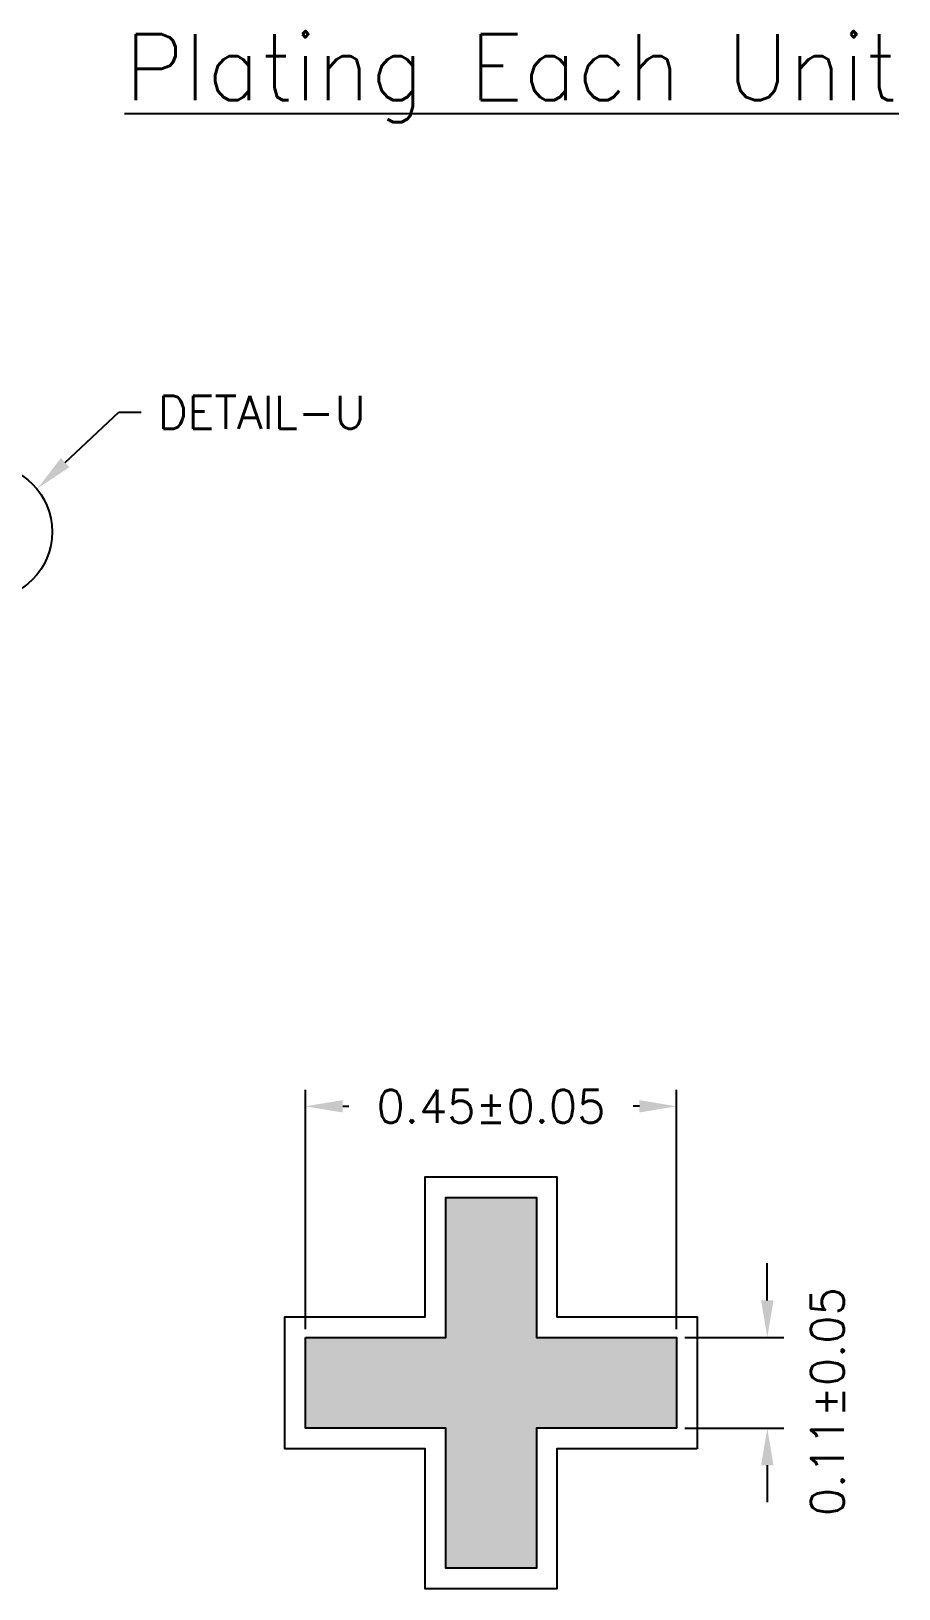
# Model space of a CAD drawing. Extents: x -48 to 208, y -118 to 47.
# Drawn here: x 36.6 to 89.3, y -47.8 to 46.7 of the extents above; entities that cross this region are included whole.
import ezdxf

# ---------------------------------------------------------------- set-up
doc = ezdxf.new("R2010")
doc.units = 0
doc.header["$LTSCALE"] = 5
doc.header["$MEASUREMENT"] = 0
doc.layers.get('0').update_dxf_attribs({"linetype": 'CONTINUOUS'})
doc.layers.get('DEFPOINTS').update_dxf_attribs({"linetype": 'CONTINUOUS'})
doc.layers.add('DIM', color=3, linetype='CONTINUOUS')
doc.layers.add('SECTION', color=6, linetype='CONTINUOUS')
doc.styles.add('ROMANS', font='romans.shx', dxfattribs={"height": 2})
doc.dimstyles.new('DETAIL-Z', dxfattribs={"dimscale": 25, "dimtxt": 0.08, "dimasz": 0.09, "dimexe": 0.04, "dimexo": 0.02, "dimgap": 0.04, "dimtad": 0, "dimdec": 3, "dimlfac": 0.02, "dimzin": 0, "dimdsep": 46, "dimtxsty": 'ROMANS', "dimcen": 0.04, "dimadec": 0, "dimazin": 0, "dimtfac": 1, "dimtdec": 3, "dimtofl": 0, "dimtmove": 2, "dimatfit": 3, "dimfxl": 1, "dimtolj": 1, "dimtzin": 0, "dimarcsym": 0})

# ---------------------------------------------------------------- blocks, each defined once
blk = doc.blocks.new('*D18')
at = {"layer": 'DEFPOINTS', "color": 0, "transparency": 16777216}
for p in [(270.485, 411.68), (275.998, 411.68), (270.485, 406.18)]:
    blk.add_point(p, dxfattribs=at)
at = {"layer": 'DIM', "color": 0, "lineweight": -2, "transparency": 16777216}
for p, q in [((275.998, 413.93), (275.998, 416.18)), ((270.985, 411.68), (276.998, 411.68)), ((270.985, 406.18), (276.998, 406.18)), ((275.998, 403.93), (275.998, 401.68))]:
    blk.add_line(p, q, dxfattribs=at)
at = {"layer": 'DIM', "color": 0, "transparency": 16777216}
for points in [[(275.623, 413.93), (276.373, 413.93), (275.998, 411.68)], [(275.623, 403.93), (276.373, 403.93), (275.998, 406.18)]]:
    blk.add_solid(points, dxfattribs=at)
at = {"layer": 'DIM', "color": 0, "transparency": 16777216, "insert": (279.648, 407.788), "char_height": 2, "attachment_point": 5, "rotation": 90, "style": 'ROMANS'}
blk.add_mtext('\\A1;0.11%%P0.05', dxfattribs=at)
blk = doc.blocks.new('*D19')
at = {"layer": 'DEFPOINTS', "color": 0, "transparency": 16777216}
for p in [(247.985, 425.708), (247.985, 411.68), (270.485, 411.68)]:
    blk.add_point(p, dxfattribs=at)
at = {"layer": 'DIM', "color": 0, "lineweight": -2, "transparency": 16777216}
for p, q in [((247.985, 412.18), (247.985, 426.708)), ((270.485, 412.18), (270.485, 426.708)), ((250.235, 425.708), (250.616, 425.708)), ((268.235, 425.708), (267.854, 425.708))]:
    blk.add_line(p, q, dxfattribs=at)
at = {"layer": 'DIM', "color": 0, "transparency": 16777216}
for points in [[(250.235, 426.083), (250.235, 425.333), (247.985, 425.708)], [(268.235, 426.083), (268.235, 425.333), (270.485, 425.708)]]:
    blk.add_solid(points, dxfattribs=at)
at = {"layer": 'DIM', "color": 0, "transparency": 16777216, "insert": (259.235, 425.708), "char_height": 2, "attachment_point": 5, "style": 'ROMANS'}
blk.add_mtext('\\A1;0.45%%P0.05', dxfattribs=at)

msp = doc.modelspace()

# ---------------------------------------------------------------- hatches: boundary and pattern name
at = {"layer": 'SECTION'}
msp.add_hatch(color=256, dxfattribs=at).paths.add_polyline_path([(75.7736, -32.5457), (67.2736, -32.5457), (67.2736, -24.0457), (61.7736, -24.0457), (61.7736, -32.5457), (53.2736, -32.5457), (53.2736, -38.0457), (61.7736, -38.0457), (61.7736, -46.5457), (67.2736, -46.5457), (67.2736, -38.0457), (75.7736, -38.0457)])

# ---------------------------------------------------------------- linework, layer by layer
msp.add_lwpolyline([(77.0236, -39.2957), (68.5236, -39.2957), (68.5236, -47.7957), (60.5236, -47.7957), (60.5236, -39.2957), (52.0236, -39.2957), (52.0236, -31.2957), (60.5236, -31.2957), (60.5236, -22.7957), (68.5236, -22.7957), (68.5236, -31.2957), (77.0236, -31.2957)], close=True)
at = {"layer": 'DIM'}
for p, q in [((38.6848, 20.539), (41.9461, 23.5958)), ((41.9461, 23.5958), (43.3017, 23.5958))]:
    msp.add_line(p, q, dxfattribs=at)
msp.add_circle((33.8081, 16.3344), 4.0929, dxfattribs=at)
msp.add_solid([(38.9453, 20.261), (38.4242, 20.817), (37.0168, 18.9757)], dxfattribs=at)
at = {"layer": 'SECTION'}
msp.add_lwpolyline([(53.2736, -32.5457), (61.7736, -32.5457), (61.7736, -24.0457), (67.2736, -24.0457), (67.2736, -32.5457), (75.7736, -32.5457), (75.7736, -38.0457), (67.2736, -38.0457), (67.2736, -46.5457), (61.7736, -46.5457), (61.7736, -38.0457), (53.2736, -38.0457)], close=True, dxfattribs=at)

# ---------------------------------------------------------------- texts
at = {"style": 'ROMANS'}
msp.add_text('%%uPlating Each Unit%%u', height=4, dxfattribs=at).set_placement((42.2958, 42.5249))
at = {"layer": 'DIM', "insert": (44.3177, 24.5958), "char_height": 2, "attachment_point": 1, "style": 'ROMANS'}
msp.add_mtext('\\A1;DETAIL-U', dxfattribs=at)

# ---------------------------------------------------------------- dimensions: what is measured, and where the dimension line sits
at = {"layer": 'DIM'}
dim = msp.add_linear_dim(base=(53.2736, -18.5178), p1=(75.7736, -32.5457), p2=(53.2736, -32.5457), text='<>%%P0.05', dimstyle='DETAIL-Z', override={"dimdec": 2}, dxfattribs=at)
dim.commit()
dim.dimension.update_dxf_attribs({"geometry": '*D19', "text_midpoint": (64.5236, -18.5178), "dimtype": 128, "insert": (-194.7117, -444.2256)})
dim = msp.add_linear_dim(base=(81.2864, -32.5457), p1=(75.7736, -38.0457), p2=(75.7736, -32.5457), angle=90, text='<>%%P0.05', dimstyle='DETAIL-Z', override={"dimdec": 2}, dxfattribs=at)
dim.commit()
dim.dimension.update_dxf_attribs({"geometry": '*D18', "text_midpoint": (84.9359, -36.438), "dimtype": 128, "insert": (-194.7117, -444.2256)})

doc.saveas('drawing.dxf')
